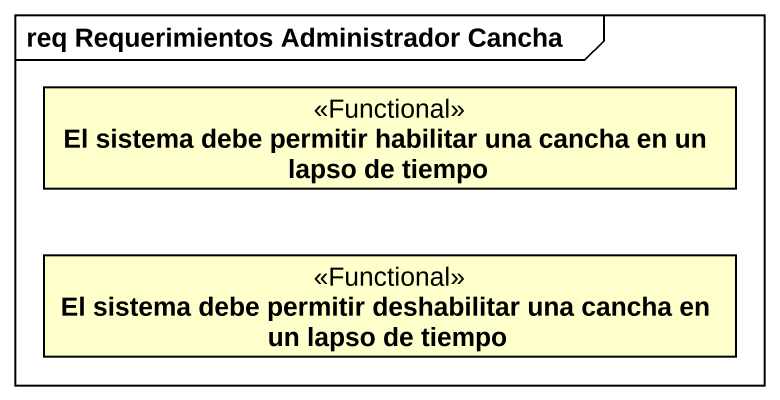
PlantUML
@startuml
mainframe req Requerimientos Administrador Cancha
hide circle
hide empty members
class "El sistema debe permitir habilitar una cancha en un lapso de tiempo" as El_sistema_debe_permitir <<Functional>>
class "El sistema debe permitir deshabilitar una cancha en un lapso de tiempo" as El_sistema_debe_permitir_2 <<Functional>>
@enduml
